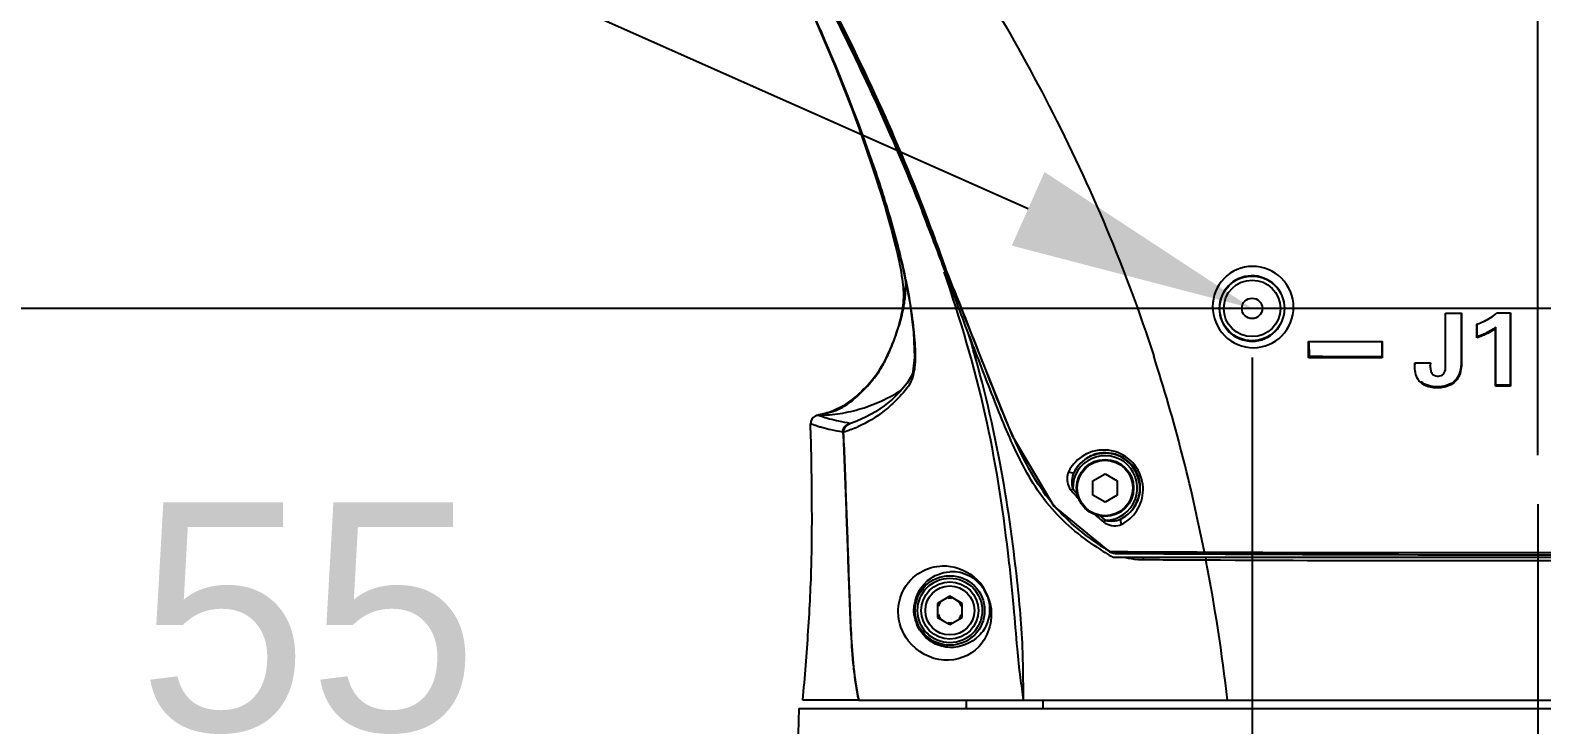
# Model space of a CAD drawing. Header units: millimetres. Extents: x 4086 to 8300, y 123 to 1549.
# Drawn here: x 6946.61 to 6992.88, y 682.49 to 703.75 of the extents above; entities that cross this region are included whole.
import ezdxf
from ezdxf import colors
from ezdxf.entities.mleader import LeaderData, LeaderLine
from ezdxf.math import Vec2, Vec3

# ---------------------------------------------------------------- set-up
doc = ezdxf.new("R2010")
doc.units = ezdxf.units.MM
doc.linetypes.add('CENTER', pattern=[0.6, 0.375, -0.075, 0.075, -0.075])
for name, color, linetype in [('中心线', 7, 'Continuous'), ('外形图', 7, 'Continuous'), ('多重引线', 7, 'Continuous'), ('尺寸标注', 7, 'Continuous')]:
    doc.layers.add(name, color=color, linetype=linetype)
doc.styles.add('思源黑', font='SourceHanSansCN-Normal.ttf')
doc.dimstyles.new('尺寸标注_1_4比例', dxfattribs={"dimtxt": 7, "dimasz": 6, "dimexe": 2, "dimexo": 1.5, "dimgap": 1, "dimtad": 1, "dimdec": 1, "dimlfac": 4, "dimdsep": 46, "dimtxsty": '思源黑', "dimcen": 0.09, "dimadec": 0, "dimazin": 0, "dimtp": 0.01, "dimtm": 0.01, "dimtfac": 1, "dimtdec": 1, "dimtofl": 0, "dimtmove": 0, "dimatfit": 3, "dimfxl": 1, "dimtolj": 1, "dimarcsym": 0})

# ---------------------------------------------------------------- blocks, each defined once
blk = doc.blocks.new('*D962')
at = {"layer": 'Defpoints', "color": 0}
for p in [(6980.264, 879.243), (6980.264, 858.753), (6992.764, 689.237)]:
    blk.add_point(p, dxfattribs=at)
at = {"layer": '尺寸标注', "color": 0, "lineweight": -2}
for p, q in [((6980.264, 860.253), (6980.264, 881.243)), ((6992.764, 690.737), (6992.764, 881.243)), ((6974.264, 879.243), (6968.264, 879.243)), ((6998.764, 879.243), (7004.764, 879.243))]:
    blk.add_line(p, q, dxfattribs=at)
at = {"layer": '尺寸标注', "color": 0}
for points in [[(6974.264, 878.243), (6974.264, 880.243), (6980.264, 879.243)], [(6998.764, 880.243), (6998.764, 878.243), (6992.764, 879.243)]]:
    blk.add_solid(points, dxfattribs=at)
at = {"layer": '尺寸标注', "color": 0, "insert": (6986.59, 883.867), "char_height": 7, "attachment_point": 5, "style": '思源黑'}
blk.add_mtext('\\A1;50', dxfattribs=at)
blk = doc.blocks.new('*D966')
at = {"layer": 'Defpoints', "color": 0}
for p in [(6997.764, 695.237), (6925.105, 632.737), (6972.335, 632.737)]:
    blk.add_point(p, dxfattribs=at)
at = {"layer": '尺寸标注', "color": 0, "lineweight": -2}
for p, q in [((6996.264, 695.237), (6923.105, 695.237)), ((6925.105, 689.237), (6925.105, 638.737)), ((6970.835, 632.737), (6923.105, 632.737))]:
    blk.add_line(p, q, dxfattribs=at)
at = {"layer": '尺寸标注', "color": 0}
for points in [[(6926.105, 689.237), (6924.105, 689.237), (6925.105, 695.237)], [(6924.105, 638.737), (6926.105, 638.737), (6925.105, 632.737)]]:
    blk.add_solid(points, dxfattribs=at)
at = {"layer": '尺寸标注', "color": 0, "insert": (6920.481, 664.863), "char_height": 7, "attachment_point": 5, "rotation": 90, "style": '思源黑'}
blk.add_mtext('\\A1;250', dxfattribs=at)
blk = doc.blocks.new('*D971')
at = {"layer": 'Defpoints', "color": 0}
for p in [(6855.764, 831.362), (6992.764, 628.928), (6855.764, 589.936)]:
    blk.add_point(p, dxfattribs=at)
at = {"layer": '尺寸标注', "color": 0, "lineweight": -2}
for p, q in [((6855.764, 829.862), (6855.764, 587.936)), ((6992.764, 627.428), (6992.764, 587.936)), ((6986.764, 589.936), (6861.764, 589.936))]:
    blk.add_line(p, q, dxfattribs=at)
at = {"layer": '尺寸标注', "color": 0}
for points in [[(6861.764, 590.936), (6861.764, 588.936), (6855.764, 589.936)], [(6986.764, 588.936), (6986.764, 590.936), (6992.764, 589.936)]]:
    blk.add_solid(points, dxfattribs=at)
at = {"layer": '尺寸标注', "color": 0, "insert": (6924.264, 594.551), "char_height": 7, "attachment_point": 5, "style": '思源黑'}
blk.add_mtext('\\A1;548', dxfattribs=at)
blk = doc.blocks.new('*D973')
at = {"layer": 'Defpoints', "color": 0}
for p in [(6978.764, 855.112), (7014.387, 632.737), (7073.522, 632.737)]:
    blk.add_point(p, dxfattribs=at)
at = {"layer": '尺寸标注', "color": 0, "lineweight": -2}
for p, q in [((6980.264, 855.112), (7075.522, 855.112)), ((7073.522, 849.112), (7073.522, 638.737)), ((7015.887, 632.737), (7075.522, 632.737))]:
    blk.add_line(p, q, dxfattribs=at)
at = {"layer": '尺寸标注', "color": 0}
for points in [[(7074.522, 849.112), (7072.522, 849.112), (7073.522, 855.112)], [(7072.522, 638.737), (7074.522, 638.737), (7073.522, 632.737)]]:
    blk.add_solid(points, dxfattribs=at)
at = {"layer": '尺寸标注', "color": 0, "insert": (7068.898, 743.924), "char_height": 7, "attachment_point": 5, "rotation": 90, "style": '思源黑'}
blk.add_mtext('\\A1;889.5', dxfattribs=at)
blk = doc.blocks.new('*D974')
at = {"layer": 'Defpoints', "color": 0}
for p in [(6984.014, 695.237), (6997.764, 695.237), (6997.764, 681.191)]:
    blk.add_point(p, dxfattribs=at)
at = {"layer": '尺寸标注', "color": 0, "lineweight": -2}
for p, q in [((6984.014, 693.737), (6984.014, 679.191)), ((6997.764, 693.737), (6997.764, 679.191)), ((6978.014, 681.191), (6949.26, 681.191)), ((7003.764, 681.191), (7009.764, 681.191))]:
    blk.add_line(p, q, dxfattribs=at)
at = {"layer": '尺寸标注', "color": 0}
for points in [[(6978.014, 680.191), (6978.014, 682.191), (6984.014, 681.191)], [(7003.764, 682.191), (7003.764, 680.191), (6997.764, 681.191)]]:
    blk.add_solid(points, dxfattribs=at)
at = {"layer": '尺寸标注', "color": 0, "insert": (6955.118, 685.753), "char_height": 7, "attachment_point": 5, "style": '思源黑'}
blk.add_mtext('\\A1;55', dxfattribs=at)
blk = doc.blocks.new('*D975')
at = {"layer": 'Defpoints', "color": 0}
for p in [(6984.014, 695.237), (6992.764, 689.237), (6992.764, 670.305)]:
    blk.add_point(p, dxfattribs=at)
at = {"layer": '尺寸标注', "color": 0, "lineweight": -2}
for p, q in [((6984.014, 693.737), (6984.014, 668.305)), ((6992.764, 687.737), (6992.764, 668.305)), ((6978.014, 670.305), (6948.62, 670.305)), ((6998.764, 670.305), (7004.764, 670.305))]:
    blk.add_line(p, q, dxfattribs=at)
at = {"layer": '尺寸标注', "color": 0}
for points in [[(6978.014, 669.305), (6978.014, 671.305), (6984.014, 670.305)], [(6998.764, 671.305), (6998.764, 669.305), (6992.764, 670.305)]]:
    blk.add_solid(points, dxfattribs=at)
at = {"layer": '尺寸标注', "color": 0, "insert": (6954.468, 674.935), "char_height": 7, "attachment_point": 5, "style": '思源黑'}
blk.add_mtext('\\A1;35', dxfattribs=at)

msp = doc.modelspace()

# ---------------------------------------------------------------- linework, layer by layer
at = {"layer": '中心线', "linetype": 'CENTER', "ltscale": 20}
msp.add_line((6992.764, 689.2368), (6992.764, 628.9285), dxfattribs=at)
at = {"layer": '外形图'}
for p, q in [((6970.7995, 703.7534), (6970.8221, 703.7012)), ((6973.9655, 698.0769), (6973.9144, 698.2107)), ((6973.9668, 698.0773), (6973.9144, 698.2107)), ((6973.9796, 698.0822), (6973.927, 698.2158)), ((6973.9785, 698.0818), (6973.9796, 698.0822)), ((6974.497, 696.7598), (6974.6492, 696.3809)), ((6974.6201, 696.37), (6974.5799, 696.4772)), ((6974.6492, 696.3809), (6974.6622, 696.3862)), ((6989.9391, 695.0945), (6990.4279, 695.0946)), ((6989.9391, 693.4675), (6989.9391, 695.0945)), ((6990.414, 695.0997), (6990.4149, 693.6146)), ((6990.4279, 695.0946), (6990.4279, 693.5957)), ((6991.5059, 695.0952), (6991.9258, 695.0955)), ((6991.9258, 695.0955), (6991.9258, 692.8511)), ((6990.8964, 694.3351), (6990.8964, 694.7525)), ((6990.9039, 694.3676), (6990.9037, 694.7612)), ((6991.4667, 692.8508), (6991.4667, 694.6246)), ((6991.4739, 692.8816), (6991.4731, 694.6638)), ((6985.7458, 693.7252), (6985.7458, 694.2236)), ((6985.7676, 693.7593), (6985.7668, 694.2349)), ((6987.9876, 694.2304), (6987.9881, 693.7542)), ((6987.9958, 694.2217), (6987.9958, 693.7231)), ((6990.8964, 694.3351), (6990.904, 694.3676)), ((6985.7458, 693.7252), (6985.7676, 693.7594)), ((6987.9958, 693.7231), (6987.9881, 693.7541)), ((6988.9958, 693.494), (6988.9958, 693.5643)), ((6988.9958, 693.5643), (6989.1536, 693.5643)), ((6989.1536, 693.5643), (6989.3129, 693.5643)), ((6989.3129, 693.5643), (6989.4737, 693.5643)), ((6989.4737, 693.5643), (6989.4706, 693.4846)), ((6990.4279, 693.5957), (6990.4149, 693.6146)), ((6989.5076, 693.264), (6989.5168, 693.2495)), ((6989.8967, 693.2597), (6989.9053, 693.2742)), ((6989.9391, 693.4675), (6989.9457, 693.4804)), ((6989.1791, 692.9628), (6989.1873, 692.9918)), ((6989.6696, 692.8019), (6989.6696, 692.8337)), ((6990.234, 692.9953), (6990.2249, 693.0232)), ((6991.4667, 692.8508), (6991.474, 692.8817)), ((6991.9258, 692.8511), (6991.4667, 692.8508)), ((6991.9103, 692.8817), (6991.474, 692.8816)), ((6991.9258, 692.8511), (6991.9103, 692.8818)), ((6971.4899, 691.4456), (6971.4901, 691.442)), ((6971.4983, 691.4424), (6971.5002, 691.4425)), ((6971.6715, 691.6942), (6971.6703, 691.6939)), ((6976.6625, 691.3541), (6977.9422, 689.185)), ((6979.1416, 689.9518), (6979.514, 690.1668)), ((6979.1416, 689.5218), (6979.1416, 689.9518)), ((6979.514, 690.1668), (6979.8864, 689.9518)), ((6979.8864, 689.9518), (6979.8864, 689.5218)), ((6978.5255, 689.7158), (6978.4702, 689.6699)), ((6979.514, 689.3068), (6979.1416, 689.5218)), ((6979.8864, 689.5218), (6979.514, 689.3068)), ((6977.9422, 689.185), (6979.6487, 687.7774)), ((6979.5297, 688.7482), (6979.4841, 688.6897)), ((6979.6487, 687.7774), (6979.6577, 687.792)), ((6979.6487, 687.7774), (6979.7679, 687.7399)), ((6979.6577, 687.792), (6979.766, 687.7912)), ((7004.4999, 687.6118), (6979.7653, 687.6118)), ((6979.766, 687.7912), (6979.8258, 687.7907)), ((6979.7679, 687.7399), (6979.8262, 687.736)), ((6979.8258, 687.7907), (6980.1365, 687.7886)), ((6979.8302, 687.736), (6980.1358, 687.7337)), ((6980.1358, 687.7337), (6980.3569, 687.7321)), ((6980.1365, 687.7886), (6980.2108, 687.7881)), ((6980.2108, 687.7881), (6980.5634, 687.7859)), ((6980.5634, 687.7859), (6980.6939, 687.7852)), ((6980.6939, 687.7852), (6980.7802, 687.7847)), ((6982.5544, 687.7187), (6982.589, 687.7185)), ((6982.5548, 687.7764), (6982.5964, 687.7761)), ((6982.589, 687.7185), (6982.605, 687.7184)), ((6974.764, 686.4199), (6974.389, 686.2034)), ((6974.389, 686.2034), (6974.389, 685.7703)), ((6975.139, 686.2034), (6974.764, 686.4199)), ((6975.139, 685.7703), (6975.139, 686.2034)), ((6974.389, 685.7703), (6974.764, 685.5538)), ((6974.764, 685.5538), (6975.139, 685.7703)), ((6970.1426, 682.9868), (6970.0672, 680.1086)), ((6970.1426, 682.9868), (7015.3799, 682.9868)), ((6970.2641, 683.2368), (6970.2644, 683.2394)), ((6971.977, 683.2368), (6970.2641, 683.2368)), ((6971.977, 683.2368), (7013.5497, 683.2368)), ((6975.264, 683.2368), (6975.264, 682.9868)), ((6977.6086, 683.2368), (6977.6086, 682.9868)), ((6977.6086, 683.2368), (6977.6086, 682.9868))]:
    msp.add_line(p, q, dxfattribs=at)
for points in [[(6969.8249, 705.8742), (6970.0721, 705.3397), (6970.3523, 704.723), (6970.6495, 704.0535), (6970.9498, 703.3577), (6971.2398, 702.6631), (6971.5106, 701.9906), (6971.7604, 701.3453), (6971.9887, 700.7296), (6972.1952, 700.1463), (6972.3772, 699.6054)], [(6969.844, 705.8743), (6970.8125, 703.7178), (6971.7509, 701.4286), (6972.4124, 699.6181)], [(6972.3772, 699.6054), (6972.4476, 699.3917), (6972.5175, 699.1757), (6972.5844, 698.9649), (6972.6485, 698.7593), (6972.7098, 698.5588), (6972.7683, 698.3634), (6972.8241, 698.173), (6972.8773, 697.9876), (6972.9277, 697.8072), (6972.9755, 697.6317), (6973.0207, 697.4611), (6973.063, 697.2961), (6973.1021, 697.138), (6973.1378, 696.9883), (6973.1701, 696.8469), (6973.1992, 696.713), (6973.2254, 696.5859), (6973.2487, 696.4651), (6973.2691, 696.3508), (6973.2867, 696.2428), (6973.3016, 696.1413), (6973.3138, 696.046), (6973.3235, 695.957), (6973.3309, 695.8741), (6973.3363, 695.7957), (6973.3398, 695.7189), (6973.3414, 695.6415), (6973.3409, 695.5637), (6973.3382, 695.4867), (6973.3333, 695.411), (6973.3262, 695.3365), (6973.317, 695.2632), (6973.3059, 695.1907), (6973.293, 695.1187), (6973.2782, 695.0463), (6973.2615, 694.973), (6973.243, 694.898), (6973.2227, 694.8212), (6973.2007, 694.7428), (6973.1769, 694.6628), (6973.1515, 694.5813), (6973.1246, 694.4986), (6973.096, 694.4146), (6973.0659, 694.3295), (6973.0342, 694.2435), (6973.0009, 694.1568), (6972.966, 694.0691), (6972.9293, 693.9806), (6972.8905, 693.8914), (6972.8497, 693.8016), (6972.8067, 693.7116), (6972.7615, 693.622), (6972.7143, 693.5333), (6972.6649, 693.446), (6972.6135, 693.3606), (6972.5599, 693.2774), (6972.5041, 693.1966), (6972.4462, 693.1182), (6972.3861, 693.0424), (6972.3237, 692.9688), (6972.2591, 692.8972), (6972.1926, 692.8273), (6972.1243, 692.7592), (6972.0544, 692.6923), (6971.9833, 692.6268), (6971.912, 692.5634), (6971.8407, 692.5027), (6971.7696, 692.4451), (6971.6991, 692.3908), (6971.6293, 692.3402), (6971.5607, 692.2937), (6971.493, 692.2512), (6971.4262, 692.2124), (6971.3605, 692.1772), (6971.296, 692.1455), (6971.233, 692.1173), (6971.1718, 692.0923), (6971.1126, 692.0706), (6971.0556, 692.0519), (6971.0007, 692.0358), (6970.948, 692.0219), (6970.8974, 692.0099)], [(6972.4124, 699.6181), (6972.7238, 698.6773), (6973.067, 697.5092), (6973.3362, 696.4245), (6973.5336, 695.4129), (6973.6522, 694.4948), (6973.6851, 693.7327), (6973.6174, 693.2269), (6973.4543, 692.9477), (6973.238, 692.6947), (6973.0045, 692.4603), (6972.7544, 692.2528), (6972.4875, 692.0713), (6972.2055, 691.916), (6971.9119, 691.7839), (6971.6715, 691.6942)], [(6973.9785, 698.0818), (6974.1942, 697.5304), (6974.497, 696.7598)], [(6974.6492, 696.3809), (6975.6559, 693.845), (6976.6625, 691.3541)], [(6970.8974, 692.0099), (6970.799, 691.9883), (6970.749, 691.9762), (6970.697, 691.9608), (6970.6399, 691.9379)], [(6980.7013, 687.5351), (6980.6987, 687.5466), (6980.6966, 687.5588), (6980.6949, 687.5716), (6980.6939, 687.5848), (6980.6933, 687.5983), (6980.6933, 687.6118)], [(6982.5957, 687.6118), (6982.5953, 687.6003), (6982.5953, 687.5887), (6982.5957, 687.5771), (6982.5963, 687.5657), (6982.5973, 687.5548), (6982.5986, 687.5443), (6982.6001, 687.5345), (6982.6022, 687.5256)]]:
    msp.add_lwpolyline(points, dxfattribs=at)
for centre, radius in [((6984.014, 695.2368), 0.9908), ((6984.014, 695.2368), 0.8658), ((6984.014, 695.2368), 0.3125), ((6979.514, 689.7368), 0.875), ((6979.514, 689.7368), 0.85), ((6974.764, 685.9868), 1.0638), ((6974.764, 685.9868), 0.9888), ((6974.764, 685.9868), 0.875), ((6974.764, 685.9868), 0.75)]:
    msp.add_circle(centre, radius, dxfattribs=at)
for centre, radius, start, end in [((6862.1397, 654.3166), 120.0846, 20.554046, 21.371611), ((6919.0679, 677.0863), 58.8494, 20.220986, 20.924769), ((6921.4914, 677.974), 56.2684, 19.10019, 20.22582), ((6979.5483, 696.5808), 12.0779, 350.67901, 350.8674), ((6930.5997, 677.5548), 52.9511, 11.13007, 17.84333), ((6970.7477, 691.7124), 0.2499, 115.55167, 181.94363), ((6971.7361, 691.4588), 0.2466, 172.83928, 183.06749), ((6971.7396, 691.4557), 0.2512, 126.79925, 131.89735), ((6970.0047, 695.9892), 4.7865, 291.11053, 293.92238), ((6979.514, 689.7368), 1.0638, 297.76024, 153.06515), ((6979.4726, 689.6959), 1.2046, 106.56821, 118.71987), ((6979.4726, 689.6933), 1.207, 68.97441, 106.53418), ((6979.5236, 689.7465), 1.0678, 67.83681, 110.36982), ((6979.514, 689.7368), 0.9888, 270.90922, 181.22046), ((6979.5243, 689.7448), 1.0697, 110.37515, 118.91225), ((6983.3728, 693.7395), 6.3715, 219.6957, 222.88206), ((6983.3192, 693.6979), 6.232, 219.71565, 221.56463), ((6982.3938, 692.9982), 5.842, 219.3616, 221.8181), ((6983.7387, 694.14), 6.9141, 229.07589, 229.54222), ((6983.8927, 694.322), 7.1524, 229.54993, 231.2615), ((6983.9267, 694.3907), 7.1534, 230.47238, 231.4091), ((6984.0771, 694.5505), 7.4461, 231.25473, 231.91483), ((6984.0221, 694.5115), 7.3073, 231.41533, 232.06462), ((6979.7315, 689.0059), 0.4015, 231.96038, 236.18601), ((6979.7613, 689.0505), 0.4551, 236.19368, 240.39459), ((6979.6742, 689.2576), 0.5295, 254.16364, 257.9676), ((6984.7258, 696.0497), 9.6888, 236.13292, 237.61295), ((6984.81, 696.3148), 10.0589, 236.63864, 238.28872), ((6985.4536, 697.355), 11.2821, 238.28501, 239.72261), ((6985.1901, 696.7786), 10.553, 237.60428, 238.38246), ((6979.8234, 687.822), 0.1248, 190.13946, 194.52498), ((6980.7829, 690.1933), 2.6614, 255.92523, 263.86463), ((6992.0278, 2385.0189), 1697.3266, 269.6819176, 270.3197374), ((6974.8307, 686.0181), 1.1536, 31.62469, 93.31233), ((6926.4275, 676.6839), 57.213, 6.57688, 10.92343), ((6974.5606, 685.8861), 1.4713, 12.67866, 40.05411), ((6974.8282, 686.0178), 1.1559, 19.90874, 31.57321), ((6974.764, 685.9868), 0.375, 139.9994, 160.00059), ((6974.764, 685.9868), 0.375, 79.9994, 100.0006), ((6974.764, 685.9868), 0.375, 19.99941, 60), ((6974.8205, 686.0028), 1.1579, 188.66432, 203.10058), ((6974.764, 685.9868), 0.375, 199.99941, 240), ((6974.764, 685.9868), 0.375, 319.9994, 340.00059), ((6974.764, 685.9868), 0.375, 259.9994, 280.0006)]:
    msp.add_arc(centre, radius, start, end, dxfattribs=at)
for points, knots in [([(6966.5819, 712.8302), (6967.8842, 710.4331), (6970.5843, 705.6937), (6972.9155, 700.748), (6973.9144, 698.2107)], [0, 0, 0, 0, 0.5001151, 1, 1, 1, 1]), ([(6973.927, 698.2158), (6972.926, 700.7523), (6970.59, 705.6961), (6967.8864, 710.4337), (6966.5837, 712.8307)], [0, 0, 0, 0, 0.4998892, 1, 1, 1, 1]), ([(6973.9794, 698.0822), (6972.9786, 700.7077), (6970.623, 705.6976), (6967.8861, 710.4687), (6966.5964, 712.8312)], [0, 0, 0, 0, 0.5107496, 1, 1, 1, 1]), ([(6974.0362, 698.1039), (6973.0761, 700.6151), (6970.7832, 705.4981), (6968.1097, 710.1654), (6966.8127, 712.523)], [0, 0, 0, 0, 0.49978, 1, 1, 1, 1]), ([(6970.7972, 712.7567), (6971.8033, 711.3119), (6974.2536, 707.6061), (6978.024, 701.4546), (6980.1557, 696.4093), (6981.0037, 693.7798)], [0, 0, 0, 0, 0.2443454, 0.6165672, 1, 1, 1, 1]), ([(6972.4164, 699.6196), (6972.6238, 699.0222), (6973.0041, 697.827), (6973.4552, 696.0452), (6973.6717, 694.5974), (6973.7222, 693.5888), (6973.6046, 692.9333), (6973.1942, 692.4931), (6972.6767, 691.9965), (6972.2321, 691.741), (6971.9456, 691.6138)], [0, 0, 0, 0, 0.2117617, 0.4197386, 0.6151042, 0.7001845, 0.7584963, 0.8315474, 0.8950475, 1, 1, 1, 1]), ([(6972.4082, 699.629), (6972.4007, 699.6251), (6972.3908, 699.6198), (6972.3808, 699.6121), (6972.3778, 699.6088), (6972.3773, 699.6072)], [0, 0, 0, 0, 0.6655061, 0.8730509, 1, 1, 1, 1]), ([(6972.4175, 699.6163), (6972.4163, 699.6164), (6972.4146, 699.6166), (6972.4126, 699.6175), (6972.4124, 699.6181)], [0, 0, 0, 0, 0.6590602, 1, 1, 1, 1]), ([(6977.014, 683.2368), (6976.9951, 683.4685), (6976.9113, 683.9905), (6976.8171, 684.9423), (6976.7148, 686.217), (6976.4638, 688.6203), (6975.9271, 692.091), (6975.081, 694.9257), (6974.5877, 696.3595)], [0, 0, 0, 0, 0.0520963, 0.1183724, 0.2143902, 0.3387686, 0.6600834, 1, 1, 1, 1]), ([(6976.7499, 691.2034), (6976.3655, 692.0516), (6975.6986, 693.7922), (6975.0145, 695.5241), (6974.6622, 696.3862)], [0, 0, 0, 0, 0.4999763, 1, 1, 1, 1]), ([(6985.2844, 695.2774), (6985.2824, 695.5961), (6985.0094, 696.2591), (6984.0312, 696.6581), (6983.0634, 696.253), (6982.8052, 695.5988), (6982.8055, 695.2867)], [0, 0, 0, 0, 0.2517905, 0.5046394, 0.7534517, 1, 1, 1, 1]), ([(6970.7411, 691.9624), (6970.7627, 691.9724), (6970.8182, 691.9879), (6970.9159, 692.0078), (6971.0404, 692.0354), (6971.2536, 692.0984), (6971.4882, 692.2087), (6971.7312, 692.3731), (6971.9314, 692.5416), (6972.1394, 692.7438), (6972.3172, 692.9349), (6972.4604, 693.1117), (6972.6142, 693.3264), (6972.7997, 693.6478), (6972.9618, 694.01), (6973.086, 694.3339), (6973.1773, 694.599), (6973.2633, 694.8831), (6973.3269, 695.1376), (6973.3689, 695.3633), (6973.3947, 695.5608), (6973.4109, 695.7871), (6973.4134, 695.9485), (6973.4124, 696.0347)], [0, 0, 0, 0, 0.0136316, 0.0327683, 0.0571859, 0.0865942, 0.1599404, 0.2043694, 0.2543551, 0.309588, 0.370353, 0.4037121, 0.4397957, 0.5214898, 0.6156729, 0.6667197, 0.7200962, 0.7761825, 0.8366563, 0.8701703, 0.9076186, 0.9506334, 1, 1, 1, 1]), ([(6985.0135, 695.2368), (6985.0125, 695.4945), (6984.7893, 696.0329), (6983.9919, 696.3424), (6983.2194, 696.0087), (6983.0097, 695.4866), (6983.0086, 695.2368)], [0, 0, 0, 0, 0.2525419, 0.5068883, 0.755193, 1, 1, 1, 1]), ([(6982.8055, 695.2867), (6982.8059, 694.9677), (6983.0749, 694.3028), (6984.052, 693.8972), (6985.0258, 694.3015), (6985.2862, 694.9617), (6985.2844, 695.2774)], [0, 0, 0, 0, 0.251108, 0.5031036, 0.7514681, 1, 1, 1, 1]), ([(6983.0086, 695.2368), (6983.0075, 694.979), (6983.2266, 694.4387), (6984.0222, 694.1229), (6984.8024, 694.4532), (6985.0144, 694.9828), (6985.0135, 695.2368)], [0, 0, 0, 0, 0.2514692, 0.5045193, 0.7522363, 1, 1, 1, 1]), ([(6991.9094, 695.0997), (6991.9094, 694.9114), (6991.9098, 694.1721), (6991.9101, 693.4328), (6991.9103, 692.8817)], [0, 0, 0, 0, 0.254611, 1, 1, 1, 1]), ([(6991.4667, 694.6246), (6991.344, 694.5266), (6991.149, 694.4298), (6990.9497, 694.354), (6990.8964, 694.3351)], [0, 0, 0, 0, 0.7352468, 1, 1, 1, 1]), ([(6977.014, 683.2368), (6977.0234, 683.4341), (6977.0067, 683.8714), (6977.0016, 685.0947), (6976.8004, 687.3232), (6976.3382, 690.6484), (6975.7296, 693.1514), (6975.3385, 694.4551)], [0, 0, 0, 0, 0.0520596, 0.1152262, 0.322587, 0.6411173, 1, 1, 1, 1]), ([(6979.2784, 687.9134), (6978.7381, 688.2694), (6977.7184, 689.1119), (6976.7555, 690.8302), (6976.0395, 692.6368), (6975.5731, 693.8496), (6975.3385, 694.4551)], [0, 0, 0, 0, 0.2495159, 0.4992243, 0.7495927, 1, 1, 1, 1]), ([(6990.4279, 693.5957), (6990.4279, 693.4399), (6990.4002, 693.2154), (6990.2752, 693.0366), (6990.234, 692.9953)], [0, 0, 0, 0, 0.7275997, 1, 1, 1, 1]), ([(6988.9958, 693.494), (6988.9976, 693.4975), (6989.0015, 693.5042), (6989.0057, 693.5107), (6989.0076, 693.514)], [0, 0, 0, 0, 0.5115671, 1, 1, 1, 1]), ([(6989.1791, 692.9628), (6989.1467, 692.9914), (6989.0226, 693.1409), (6988.9958, 693.3462), (6988.9958, 693.494)], [0, 0, 0, 0, 0.2262275, 1, 1, 1, 1]), ([(6989.4706, 693.4846), (6989.4688, 693.488), (6989.4652, 693.4947), (6989.4614, 693.5014), (6989.4596, 693.5047)], [0, 0, 0, 0, 0.5059925, 1, 1, 1, 1]), ([(6989.6821, 693.1643), (6989.6881, 693.1643), (6989.6999, 693.1645), (6989.7117, 693.1651), (6989.7174, 693.1656)], [0, 0, 0, 0, 0.5091105, 1, 1, 1, 1]), ([(6989.8791, 693.235), (6989.8824, 693.2389), (6989.8886, 693.2469), (6989.8941, 693.2554), (6989.8967, 693.2597)], [0, 0, 0, 0, 0.5042101, 1, 1, 1, 1]), ([(6970.7407, 691.9624), (6970.9639, 691.9686), (6971.299, 691.9935), (6971.7378, 692.078), (6972.0611, 692.1662), (6972.3774, 692.2768), (6972.7887, 692.4512), (6973.0847, 692.6114), (6973.2719, 692.7334)], [0, 0, 0, 0, 0.249965, 0.3749283, 0.4999199, 0.6248659, 0.7497994, 1, 1, 1, 1]), ([(6989.6696, 692.8019), (6989.5413, 692.8019), (6989.3592, 692.832), (6989.2139, 692.9321), (6989.1791, 692.9628)], [0, 0, 0, 0, 0.7343869, 1, 1, 1, 1]), ([(6990.234, 692.9953), (6990.1306, 692.8915), (6989.9247, 692.8118), (6989.7246, 692.8019), (6989.6696, 692.8019)], [0, 0, 0, 0, 0.7270474, 1, 1, 1, 1]), ([(6970.2644, 683.2394), (6970.2955, 683.595), (6970.3546, 684.3035), (6970.4324, 685.3638), (6970.4941, 686.4193), (6970.5349, 687.4726), (6970.5462, 688.526), (6970.5422, 689.5812), (6970.5287, 690.6408), (6970.51, 691.3488), (6970.4979, 691.7039)], [0, 0, 0, 0, 0.1263517, 0.2517035, 0.3763687, 0.5006484, 0.6248439, 0.7492664, 0.8742173, 1, 1, 1, 1]), ([(6971.4899, 691.4456), (6971.3697, 691.4676), (6971.1521, 691.5086), (6970.8974, 691.5704), (6970.7311, 691.6195), (6970.6349, 691.651), (6970.5593, 691.6785), (6970.5159, 691.6957), (6970.4979, 691.7039)], [0, 0, 0, 0, 0.356917, 0.6468073, 0.7648493, 0.8636599, 0.9422789, 1, 1, 1, 1]), ([(6970.7407, 691.9624), (6970.7321, 691.9621), (6970.6975, 691.9592), (6970.6634, 691.9491), (6970.6399, 691.9379)], [0, 0, 0, 0, 0.2473776, 1, 1, 1, 1]), ([(6971.7213, 691.7135), (6971.6034, 691.7342), (6971.3889, 691.7737), (6971.1373, 691.833), (6970.9715, 691.8802), (6970.8756, 691.9105), (6970.8006, 691.937), (6970.7581, 691.9542), (6970.7407, 691.9624)], [0, 0, 0, 0, 0.3543723, 0.6453662, 0.7646971, 0.8644719, 0.9432005, 1, 1, 1, 1]), ([(6971.4901, 691.442), (6971.5084, 691.0997), (6971.5394, 690.415), (6971.5767, 689.3875), (6971.6143, 688.36), (6971.6526, 687.3326), (6971.6804, 686.4762), (6971.7078, 685.7913), (6971.7407, 685.1067), (6971.7876, 684.4226), (6971.8701, 683.742), (6971.9296, 683.4042), (6971.9663, 683.2368)], [0, 0, 0, 0, 0.1250028, 0.2500062, 0.3750097, 0.5000131, 0.6250166, 0.6875182, 0.7500197, 0.8750116, 0.9375089, 1, 1, 1, 1]), ([(6971.4914, 691.4896), (6971.4951, 691.5186), (6971.5131, 691.5759), (6971.55, 691.6231), (6971.5719, 691.6427)], [0, 0, 0, 0, 0.4999741, 1, 1, 1, 1]), ([(6971.4983, 691.4424), (6971.5346, 690.7578), (6971.5831, 689.3877), (6971.659, 687.3318), (6971.7245, 685.28), (6971.8267, 683.9049), (6971.977, 683.2368)], [0, 0, 0, 0, 0.2500657, 0.5001342, 0.7501977, 1, 1, 1, 1]), ([(6971.987, 683.2368), (6971.8334, 683.9042), (6971.7287, 685.2796), (6971.6619, 687.3314), (6971.5854, 689.3876), (6971.5367, 690.7579), (6971.5002, 691.4425)], [0, 0, 0, 0, 0.2497909, 0.4998573, 0.7499301, 1, 1, 1, 1]), ([(6980.0255, 688.6255), (6980.2109, 688.7211), (6980.5432, 689.0234), (6980.7449, 689.6894), (6980.5432, 690.4053), (6980.1357, 690.7315), (6979.9056, 690.82)], [0, 0, 0, 0, 0.229299, 0.4680317, 0.7290433, 1, 1, 1, 1]), ([(6980.0095, 688.7955), (6980.1706, 688.8778), (6980.4616, 689.1365), (6980.6497, 689.7144), (6980.4878, 690.352), (6980.1312, 690.652), (6979.9264, 690.7354)], [0, 0, 0, 0, 0.2257694, 0.461747, 0.7240048, 1, 1, 1, 1]), ([(6978.3972, 690.2344), (6978.3341, 690.1066), (6978.3431, 689.8827), (6978.4367, 689.7103), (6978.4702, 689.6699)], [0, 0, 0, 0, 0.7308418, 1, 1, 1, 1]), ([(6979.9312, 688.762), (6979.9447, 688.7667), (6979.9712, 688.7769), (6979.997, 688.789), (6980.0095, 688.7955)], [0, 0, 0, 0, 0.5016379, 1, 1, 1, 1]), ([(6979.8262, 687.7359), (6979.791, 687.7354), (6979.7299, 687.7292), (6979.7061, 687.7774), (6979.7026, 687.7907)], [0, 0, 0, 0, 0.7199687, 1, 1, 1, 1]), ([(6982.589, 687.7185), (6982.5814, 687.7181), (6982.56, 687.737), (6982.5593, 687.7616), (6982.5589, 687.7775)], [0, 0, 0, 0, 0.3243631, 1, 1, 1, 1]), ([(6982.5964, 687.7761), (6984.1478, 687.7663), (6990.4488, 687.75), (6996.7499, 687.7639), (7001.4995, 687.7852)], [0, 0, 0, 0, 0.2462051, 1, 1, 1, 1]), ([(6974.5812, 684.4634), (6974.1709, 684.4913), (6973.4384, 684.891), (6973.1106, 685.8453), (6973.2886, 686.6524), (6973.8055, 687.206), (6974.3075, 687.3458), (6974.5386, 687.3525)], [0, 0, 0, 0, 0.2853358, 0.5047465, 0.654918, 0.8395702, 1, 1, 1, 1]), ([(6973.6759, 685.8284), (6973.6184, 686.2062), (6973.8894, 686.9215), (6974.5203, 687.1559), (6974.764, 687.1698)], [0, 0, 0, 0, 0.6102661, 1, 1, 1, 1]), ([(6974.5386, 687.3525), (6974.6217, 687.3549), (6975.0485, 687.3317), (6975.4656, 687.096), (6975.6868, 686.8329)], [0, 0, 0, 0, 0.1947608, 1, 1, 1, 1]), ([(7001.5007, 687.5342), (6999.9397, 687.5273), (6993.6408, 687.5091), (6987.3417, 687.4955), (6982.6039, 687.5255)], [0, 0, 0, 0, 0.2478272, 1, 1, 1, 1]), ([(6975.996, 686.209), (6976.0967, 685.7612), (6975.8787, 684.7707), (6974.9625, 684.4376), (6974.5812, 684.4634)], [0, 0, 0, 0, 0.5456789, 1, 1, 1, 1]), ([(6975.915, 686.4114), (6976.0057, 686.1608), (6976.0004, 685.6898), (6975.5934, 685.05), (6975.083, 684.8425), (6974.764, 684.8553)], [0, 0, 0, 0, 0.3579161, 0.5712009, 1, 1, 1, 1]), ([(6974.764, 684.8553), (6974.5931, 684.8622), (6974.1686, 684.9728), (6973.8549, 685.3158), (6973.7555, 685.5485)], [0, 0, 0, 0, 0.403332, 1, 1, 1, 1])]:
    msp.add_open_spline(points, degree=3, knots=knots, dxfattribs=at)
for points in [[(6970.8221, 703.7012), (6971.4013, 702.3604), (6971.9415, 701.0009), (6972.4164, 699.6196)], [(6972.3773, 699.6072), (6972.3771, 699.6067), (6972.377, 699.606), (6972.3772, 699.6054)], [(6974.6622, 696.3862), (6974.4241, 696.9472), (6974.2035, 697.5154), (6973.9796, 698.0822)], [(6975.3385, 694.4551), (6975.0922, 695.0908), (6974.8594, 695.7316), (6974.6201, 696.37)], [(6991.1239, 694.8477), (6991.2607, 694.9134), (6991.3924, 694.9946), (6991.5059, 695.0952)], [(6990.8964, 694.7525), (6990.9737, 694.7806), (6991.0498, 694.812), (6991.1239, 694.8477)], [(6991.3006, 694.5451), (6991.1752, 694.4727), (6991.0403, 694.4165), (6990.904, 694.3676)], [(6991.4731, 694.6638), (6991.4196, 694.619), (6991.3611, 694.58), (6991.3006, 694.5451)], [(6985.7458, 694.2236), (6986.4958, 694.2225), (6987.2458, 694.222), (6987.9958, 694.2217)], [(6987.9958, 693.7231), (6987.2458, 693.7234), (6986.4958, 693.7241), (6985.7458, 693.7252)], [(6987.9881, 693.7543), (6987.248, 693.7554), (6986.5078, 693.757), (6985.7676, 693.7593)], [(6990.4149, 693.6146), (6990.4151, 693.4075), (6990.3711, 693.1698), (6990.2249, 693.0232)], [(6989.4706, 693.4846), (6989.4691, 693.4466), (6989.4701, 693.4081), (6989.4756, 693.3705)], [(6989.4756, 693.3705), (6989.4818, 693.3283), (6989.4939, 693.2854), (6989.5168, 693.2495)], [(6989.5168, 693.2495), (6989.5502, 693.1973), (6989.6201, 693.1643), (6989.6821, 693.1643)], [(6989.7174, 693.1656), (6989.7759, 693.17), (6989.841, 693.1904), (6989.8791, 693.235)], [(6989.8967, 693.2597), (6989.9327, 693.3205), (6989.9391, 693.3968), (6989.9391, 693.4675)], [(6989.6696, 692.8337), (6989.5004, 692.8338), (6989.3142, 692.8799), (6989.1873, 692.9918)], [(6990.2249, 693.0232), (6990.0868, 692.8846), (6989.8652, 692.8336), (6989.6696, 692.8337)], [(6971.5891, 691.6569), (6971.62, 691.68), (6971.6572, 691.6962), (6971.6952, 691.7032)], [(6971.6703, 691.6939), (6971.574, 691.6616), (6971.4929, 691.5438), (6971.4983, 691.4424)], [(6971.5002, 691.4425), (6971.4944, 691.5435), (6971.5744, 691.6617), (6971.6703, 691.6939)], [(6971.7286, 691.5239), (6971.6533, 691.4947), (6971.5771, 691.4673), (6971.5002, 691.4425)], [(6977.877, 689.2931), (6977.4081, 689.8647), (6977.0552, 690.53), (6976.7499, 691.2034)], [(6978.8937, 690.7522), (6978.6841, 690.6372), (6978.5032, 690.4488), (6978.3972, 690.2344)], [(6979.0071, 690.6812), (6978.8206, 690.5781), (6978.66, 690.4098), (6978.5656, 690.2187)], [(6978.5656, 690.2187), (6978.5386, 690.1692), (6978.4438, 690.2026), (6978.3972, 690.2344)], [(6978.5656, 690.2187), (6978.4901, 690.0684), (6978.4742, 689.8759), (6978.5255, 689.7158)], [(6979.3266, 688.0047), (6978.8584, 688.319), (6978.4159, 688.6827), (6978.0399, 689.1029)], [(6979.5365, 688.6548), (6979.6784, 688.574), (6979.8804, 688.5506), (6980.0255, 688.6255)], [(6979.5638, 688.7397), (6979.6072, 688.7304), (6979.6519, 688.7261), (6979.6962, 688.7255)], [(6979.6962, 688.7255), (6979.7755, 688.7245), (6979.8563, 688.7362), (6979.9312, 688.762)], [(6980.0095, 688.7955), (6979.9599, 688.7676), (6979.9924, 688.6717), (6980.0255, 688.6255)], [(6980.3569, 687.7321), (6980.5375, 687.7308), (6980.718, 687.7295), (6980.8986, 687.7283)], [(6980.7013, 687.5351), (6980.6335, 687.5355), (6980.5658, 687.54), (6980.4985, 687.5472)], [(6982.6039, 687.5256), (6981.9697, 687.5283), (6981.3355, 687.5313), (6980.7013, 687.5351)], [(6980.7802, 687.7847), (6981.3718, 687.7813), (6981.9633, 687.7786), (6982.5548, 687.7763)], [(6980.8986, 687.7283), (6981.4505, 687.7247), (6982.0025, 687.7215), (6982.5544, 687.7187)]]:
    msp.add_open_spline(points, degree=3, dxfattribs=at)

# ---------------------------------------------------------------- dimensions: what is measured, and where the dimension line sits
at = {"layer": '尺寸标注'}
for base, p1, p2, picture, middle in [((6980.264, 879.2431), (6992.764, 689.2368), (6980.264, 858.7535), '*D962', (6986.5899, 879.2431)), ((6855.764, 589.9361), (6992.764, 628.9285), (6855.764, 831.3618), '*D971', (6924.264, 589.9361)), ((6992.764, 670.3055), (6984.014, 695.2368), (6992.764, 689.2368), '*D975', (6954.4681, 670.3055)), ((6997.764, 681.1912), (6984.014, 695.2368), (6997.764, 695.2368), '*D974', (6955.1183, 681.1912))]:
    dim = msp.add_linear_dim(base=base, p1=p1, p2=p2, dimstyle='尺寸标注_1_4比例', dxfattribs=at)
    dim.commit()
    dim.dimension.update_dxf_attribs({"geometry": picture, "text_midpoint": middle, "dimtype": 160})
dim = msp.add_linear_dim(base=(7073.5221, 632.7368), p1=(6978.764, 855.1118), p2=(7014.3874, 632.7368), angle=90, dimstyle='尺寸标注_1_4比例', dxfattribs=at)
dim.commit()
dim.dimension.update_dxf_attribs({"geometry": '*D973', "text_midpoint": (7068.8978, 743.9243)})
dim = msp.add_linear_dim(base=(6925.1053, 632.7368), p1=(6997.764, 695.2368), p2=(6972.3349, 632.7368), angle=90, dimstyle='尺寸标注_1_4比例', dxfattribs=at)
dim.commit()
dim.dimension.update_dxf_attribs({"geometry": '*D966', "text_midpoint": (6925.1053, 664.8626), "dimtype": 160})

# ---------------------------------------------------------------- leaders
at = {"layer": '多重引线'}
ml = msp.add_multileader_mtext('Standard', dxfattribs=at)
ml.set_content('4×M3{\\A1;\\C256; \\fSource Han Sans CN Normal|b0|i0|c0|p34;\\C7;depth }6', style='思源黑')
ml.set_leader_properties()
ml.build(insert=Vec2(0, 0))
ml.multileader.update_dxf_attribs({"text_left_attachment_type": 5, "text_right_attachment_type": 5, "dogleg_length": 1, "arrow_head_size": 7.5})
ctx = ml.context
ctx.base_point, ctx.char_height, ctx.arrow_head_size, ctx.landing_gap_size, ctx.plane_origin = Vec3(6860.2213, 707.7148), 7, 7.5, 2.5, Vec3(7413.1261, 655.4023)
ctx.left_attachment, ctx.right_attachment, ctx.text_align_type = 5, 5, 1
notes = []
notes.append((ctx, [(0, (1, 1, 0), (6955.9608, 707.7148), (-1, 0), 27.7778, [(0, [(6984.014, 695.2368)], 0, [])])]))
ctx.mtext.insert, ctx.mtext.alignment, ctx.mtext.flow_direction = Vec3(6894.2021, 717.5454), 2, 5
for ctx, leaders in notes:
    for number, flags, end, landing, length, lines in leaders:
        leader = LeaderData()
        leader.index, (leader.has_last_leader_line, leader.has_dogleg_vector, leader.attachment_direction) = number, flags
        leader.last_leader_point, leader.dogleg_vector, leader.dogleg_length = Vec3(end), Vec3(landing), length
        for number, points, colour, breaks in lines:
            line = LeaderLine()
            line.index, line.vertices, line.color, line.breaks = number, Vec3.list(points), colors.encode_raw_color(colour), breaks
            leader.lines.append(line)
        ctx.leaders.append(leader)

doc.saveas('drawing.dxf')
